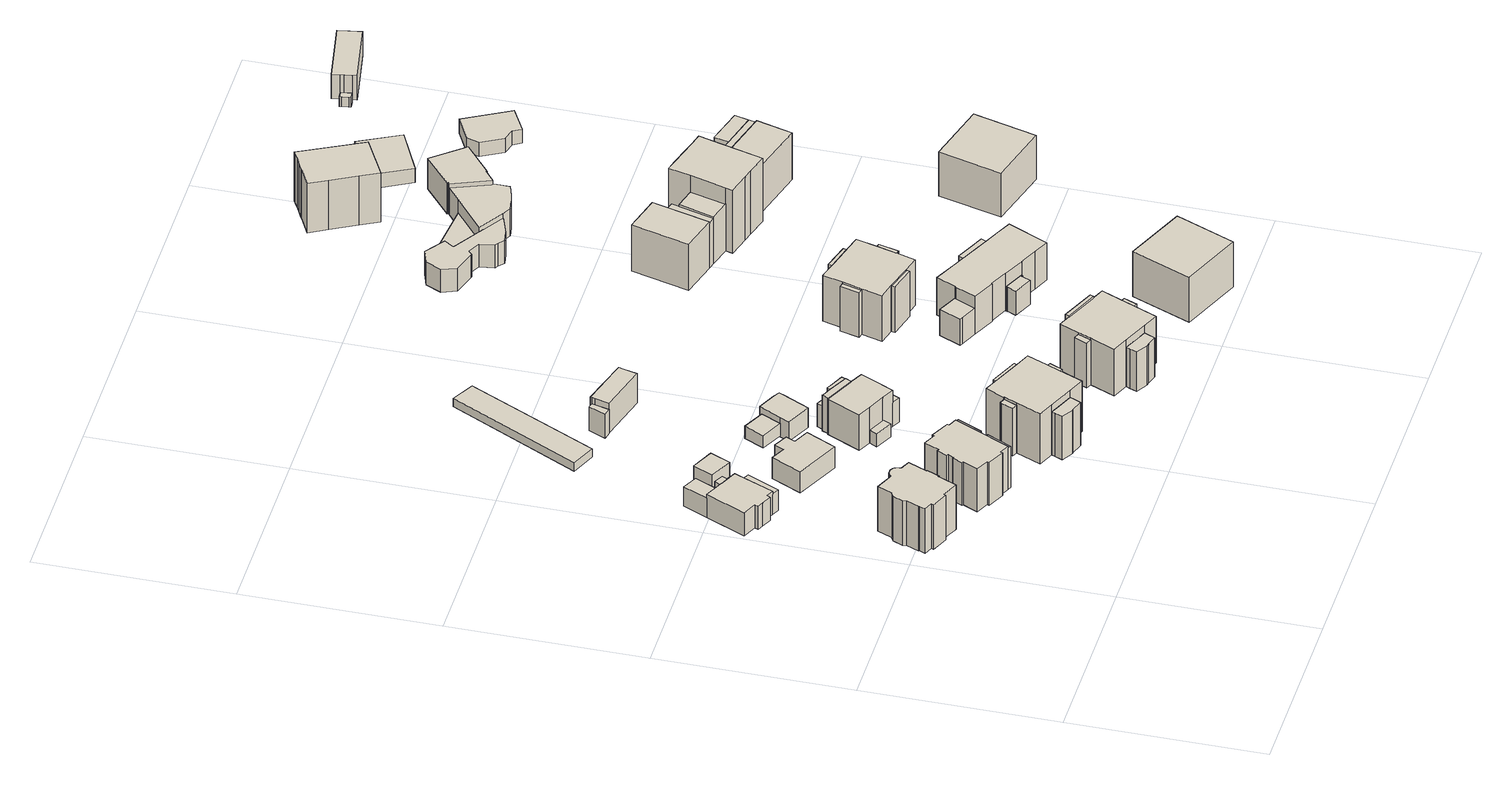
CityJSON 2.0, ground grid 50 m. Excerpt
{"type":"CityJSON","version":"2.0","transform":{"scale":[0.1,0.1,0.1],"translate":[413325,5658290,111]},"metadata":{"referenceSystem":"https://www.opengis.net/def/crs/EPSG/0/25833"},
"CityObjects":{
"building1":{"type":"Building","attributes":{"Dachtyp_tdc":"tdcFreeFormRoof","Gemeindeschluessel":14612000,"Dachneigung":29.51,"QualitaetDacherkennung":68,"Geometrietyp2DReferenz":"3000","measuredHeight":14.37,"function":"31001_9998","roofType":"5000"},"geometry":[{"type":"Solid","lod":"1","boundaries":[[[[0,1,2,3,4,5,6,7,8,9,10,11,12,13,14,15,16,17,18,19,20,21,22,23,24,25,26,27,28,29,30,31,32,33,34,35,36,37,38,39,40,41,42,43,44,45,46,47,48,49,50,51,52,53,54,55,56]],[[57,58,59,60,61,62,63,64,65,66,67,68,69,70,71,72,73,74,75,76,77,78,79,80,81,82,83,84,85,86,87,88,89,90,91,92,93,94,95,96,97,98,99,100,101,102,103,104,105,106,107,108,109,110,111,112,113]],[[56,58,57,0]],[[55,59,58,56]],[[54,60,59,55]],[[53,61,60,54]],[[52,62,61,53]],[[51,63,62,52]],[[50,64,63,51]],[[49,65,64,50]],[[48,66,65,49]],[[47,67,66,48]],[[46,68,67,47]],[[45,69,68,46]],[[44,70,69,45]],[[43,71,70,44]],[[42,72,71,43]],[[41,73,72,42]],[[40,74,73,41]],[[39,75,74,40]],[[38,76,75,39]],[[37,77,76,38]],[[36,78,77,37]],[[35,79,78,36]],[[34,80,79,35]],[[33,81,80,34]],[[32,82,81,33]],[[31,83,82,32]],[[30,84,83,31]],[[29,85,84,30]],[[28,86,85,29]],[[27,87,86,28]],[[26,88,87,27]],[[25,89,88,26]],[[24,90,89,25]],[[23,91,90,24]],[[22,92,91,23]],[[21,93,92,22]],[[20,94,93,21]],[[19,95,94,20]],[[18,96,95,19]],[[17,97,96,18]],[[16,98,97,17]],[[15,99,98,16]],[[14,100,99,15]],[[13,101,100,14]],[[12,102,101,13]],[[11,103,102,12]],[[10,104,103,11]],[[9,105,104,10]],[[8,106,105,9]],[[7,107,106,8]],[[6,108,107,7]],[[5,109,108,6]],[[4,110,109,5]],[[3,111,110,4]],[[2,112,111,3]],[[1,113,112,2]],[[0,57,113,1]]]]}]},
"building2":{"type":"Building","attributes":{"name":"Kraszewski-Museum","Gemeindeschluessel":14612000,"Geometrietyp2DReferenz":"3000","function":"31001_3034","roofType":"9999"},"children":["building2-1","building2-2","building2-3","building2-4"]},
"building2-1":{"type":"BuildingPart","attributes":{"Dachtyp_tdc":"tdcGableRoof","Dachneigung":18.28,"QualitaetDacherkennung":75,"Geometrietyp2DReferenz":"3000","measuredHeight":6.16,"roofType":"3100"},"parents":["building2"],"geometry":[{"type":"Solid","lod":"1","boundaries":[[[[114,115,116,117]],[[118,119,120,121]],[[117,119,118,114]],[[116,120,119,117]],[[115,121,120,116]],[[114,118,121,115]]]]}]},
"building2-2":{"type":"BuildingPart","attributes":{"Dachtyp_tdc":"tdcGableRoof","Dachneigung":26.79,"QualitaetDacherkennung":53,"Geometrietyp2DReferenz":"3000","measuredHeight":6.87,"roofType":"3100"},"parents":["building2"],"geometry":[{"type":"Solid","lod":"1","boundaries":[[[[122,123,124,125]],[[126,127,128,129]],[[125,127,126,122]],[[124,128,127,125]],[[123,129,128,124]],[[122,126,129,123]]]]}]},
"building2-3":{"type":"BuildingPart","attributes":{"Dachtyp_tdc":"tdcGableRoof","Dachneigung":18.6,"QualitaetDacherkennung":83,"Geometrietyp2DReferenz":"3000","measuredHeight":6.96,"roofType":"3100"},"parents":["building2"],"geometry":[{"type":"Solid","lod":"1","boundaries":[[[[130,131,132,133]],[[134,135,136,137]],[[133,135,134,130]],[[132,136,135,133]],[[131,137,136,132]],[[130,134,137,131]]]]}]},
"building2-4":{"type":"BuildingPart","attributes":{"Dachtyp_tdc":"tdcGableRoof","Dachneigung":29.35,"QualitaetDacherkennung":58,"Geometrietyp2DReferenz":"3000","measuredHeight":8.42,"roofType":"3100"},"parents":["building2"],"geometry":[{"type":"Solid","lod":"1","boundaries":[[[[138,139,140,141,142,143,144,145,146,147,148,149,150,151]],[[152,118,121,126,153,129,154,137,136,155,156,157,158,159]],[[151,118,152,138]],[[150,121,118,151]],[[149,126,121,150]],[[148,153,126,149]],[[147,129,153,148]],[[146,154,129,147]],[[145,137,154,146]],[[144,136,137,145]],[[143,155,136,144]],[[142,156,155,143]],[[141,157,156,142]],[[140,158,157,141]],[[139,159,158,140]],[[138,152,159,139]]]]}]},
"building3":{"type":"Building","attributes":{"Gemeindeschluessel":14612000,"Geometrietyp2DReferenz":"3000","function":"31001_9998","roofType":"9999"},"children":["building3-1","building3-2","building3-3"]},
"building3-1":{"type":"BuildingPart","attributes":{"Dachtyp_tdc":"tdcPolyFlatRoof","Dachneigung":15.01,"QualitaetDacherkennung":55,"Geometrietyp2DReferenz":"3000","measuredHeight":12.33,"roofType":"2100"},"parents":["building3"],"geometry":[{"type":"Solid","lod":"1","boundaries":[[[[160,161,162,163]],[[164,165,166,167]],[[163,165,164,160]],[[162,166,165,163]],[[161,167,166,162]],[[160,164,167,161]]]]}]},
"building3-2":{"type":"BuildingPart","attributes":{"Dachtyp_tdc":"tdcPolyFlatRoof","Dachneigung":16.15,"QualitaetDacherkennung":57,"Geometrietyp2DReferenz":"3000","measuredHeight":12.35,"roofType":"2100"},"parents":["building3"],"geometry":[{"type":"Solid","lod":"1","boundaries":[[[[168,169,170,171]],[[172,173,174,175]],[[171,173,172,168]],[[170,174,173,171]],[[169,175,174,170]],[[168,172,175,169]]]]}]},
"building3-3":{"type":"BuildingPart","attributes":{"Dachtyp_tdc":"tdcHipRoof","Dachneigung":10.01,"QualitaetDacherkennung":80,"Geometrietyp2DReferenz":"3000","measuredHeight":13.24,"roofType":"3200"},"parents":["building3"],"geometry":[{"type":"Solid","lod":"1","boundaries":[[[[176,177,178,179,180,181,182,183,184,185,186,187,188,189,190,191,192,193,194,195,196,197]],[[174,198,199,200,201,202,203,204,205,206,207,208,209,210,211,212,213,214,215,165,164,175]],[[197,198,174,176]],[[196,199,198,197]],[[195,200,199,196]],[[194,201,200,195]],[[193,202,201,194]],[[192,203,202,193]],[[191,204,203,192]],[[190,205,204,191]],[[189,206,205,190]],[[188,207,206,189]],[[187,208,207,188]],[[186,209,208,187]],[[185,210,209,186]],[[184,211,210,185]],[[183,212,211,184]],[[182,213,212,183]],[[181,214,213,182]],[[180,215,214,181]],[[179,165,215,180]],[[178,164,165,179]],[[177,175,164,178]],[[176,174,175,177]]]]}]},
"building4":{"type":"Building","attributes":{"Dachtyp_tdc":"tdcFreeFormRoof","Gemeindeschluessel":14612000,"Dachneigung":25.83,"QualitaetDacherkennung":80,"Geometrietyp2DReferenz":"3000","measuredHeight":4.92,"function":"31001_9998","roofType":"5000"},"geometry":[{"type":"Solid","lod":"1","boundaries":[[[[216,217,218,219,220]],[[221,222,223,224,225]],[[220,222,221,216]],[[219,223,222,220]],[[218,224,223,219]],[[217,225,224,218]],[[216,221,225,217]]]]}]},
"building5":{"type":"Building","attributes":{"Dachtyp_tdc":"tdcPolyFlatRoof","Gemeindeschluessel":14612000,"Dachneigung":0,"QualitaetDacherkennung":79,"Geometrietyp2DReferenz":"3000","measuredHeight":6.13,"function":"31001_9998","roofType":"1000"},"geometry":[{"type":"Solid","lod":"1","boundaries":[[[[226,227,228,229,230,231,232,233]],[[234,235,236,237,238,239,240,241]],[[233,235,234,226]],[[232,236,235,233]],[[231,237,236,232]],[[230,238,237,231]],[[229,239,238,230]],[[228,240,239,229]],[[227,241,240,228]],[[226,234,241,227]]]]}]},
"building6":{"type":"Building","attributes":{"Dachtyp_tdc":"tdcGableRoof","Gemeindeschluessel":14612000,"Dachneigung":69.87,"QualitaetDacherkennung":7,"Geometrietyp2DReferenz":"3000","measuredHeight":12.23,"function":"31001_9998","roofType":"3100"},"geometry":[{"type":"Solid","lod":"1","boundaries":[[[[242,243,244,245]],[[246,247,248,249]],[[245,247,246,242]],[[244,248,247,245]],[[243,249,248,244]],[[242,246,249,243]]]]}]},
"building7":{"type":"Building","attributes":{"Gemeindeschluessel":14612000,"Geometrietyp2DReferenz":"3000","function":"31001_9998","roofType":"9999"},"children":["building7-1","building7-2","building7-3","building7-4","building7-5"]},
"building7-1":{"type":"BuildingPart","attributes":{"Dachtyp_tdc":"tdcPolyFlatRoof","Dachneigung":5.68,"QualitaetDacherkennung":52,"Geometrietyp2DReferenz":"3000","measuredHeight":14.23,"roofType":"2100"},"parents":["building7"],"geometry":[{"type":"Solid","lod":"1","boundaries":[[[[250,251,252,253,254,255]],[[256,257,258,259,260,261]],[[255,257,256,250]],[[254,258,257,255]],[[253,259,258,254]],[[252,260,259,253]],[[251,261,260,252]],[[250,256,261,251]]]]}]},
"building7-2":{"type":"BuildingPart","attributes":{"Dachtyp_tdc":"tdcPolyFlatRoof","Dachneigung":5.21,"QualitaetDacherkennung":61,"Geometrietyp2DReferenz":"3000","measuredHeight":14.22,"roofType":"2100"},"parents":["building7"],"geometry":[{"type":"Solid","lod":"1","boundaries":[[[[262,263,264,265]],[[266,267,268,269]],[[264,267,266,265]],[[263,268,267,264]],[[262,269,268,263]],[[265,266,269,262]]]]}]},
"building7-3":{"type":"BuildingPart","attributes":{"Dachtyp_tdc":"tdcGableRoof","Dachneigung":17.17,"QualitaetDacherkennung":29,"Geometrietyp2DReferenz":"3000","measuredHeight":15.24,"roofType":"3100"},"parents":["building7"],"geometry":[{"type":"Solid","lod":"1","boundaries":[[[[270,271,272,273]],[[274,275,276,277]],[[273,275,274,270]],[[272,276,275,273]],[[271,277,276,272]],[[270,274,277,271]]]]}]},
"building7-4":{"type":"BuildingPart","attributes":{"Dachtyp_tdc":"tdcFreeFormRoof","Dachneigung":48.38,"QualitaetDacherkennung":7,"Geometrietyp2DReferenz":"3000","measuredHeight":14.64,"roofType":"5000"},"parents":["building7"],"geometry":[{"type":"Solid","lod":"1","boundaries":[[[[278,279,280,281,282,283,284,285,286,287]],[[288,289,290,291,292,293,294,295,296,297]],[[287,289,288,278]],[[286,290,289,287]],[[285,291,290,286]],[[284,292,291,285]],[[283,293,292,284]],[[282,294,293,283]],[[281,295,294,282]],[[280,296,295,281]],[[279,297,296,280]],[[278,288,297,279]]]]}]},
"building7-5":{"type":"BuildingPart","attributes":{"Dachtyp_tdc":"tdcTentRoof","Dachneigung":14.59,"QualitaetDacherkennung":62,"Geometrietyp2DReferenz":"3000","measuredHeight":15.88,"roofType":"3500"},"parents":["building7"],"geometry":[{"type":"Solid","lod":"1","boundaries":[[[[298,299,300,301,302,303,304,305,306,307,308,309,310]],[[256,311,274,277,312,266,269,313,290,288,314,258,257]],[[310,311,256,298]],[[309,274,311,310]],[[308,277,274,309]],[[307,312,277,308]],[[306,266,312,307]],[[305,269,266,306]],[[304,313,269,305]],[[303,290,313,304]],[[302,288,290,303]],[[301,314,288,302]],[[300,258,314,301]],[[299,257,258,300]],[[298,256,257,299]]]]}]},
"building8":{"type":"Building","attributes":{"Dachtyp_tdc":"tdcGableRoof","Gemeindeschluessel":14612000,"Dachneigung":16.46,"QualitaetDacherkennung":18,"Geometrietyp2DReferenz":"3000","measuredHeight":4.87,"function":"31001_9998","roofType":"3100"},"geometry":[{"type":"Solid","lod":"1","boundaries":[[[[315,316,317,318]],[[319,320,321,322]],[[318,320,319,315]],[[317,321,320,318]],[[316,322,321,317]],[[315,319,322,316]]]]}]},
"building9":{"type":"Building","attributes":{"Dachtyp_tdc":"tdcPolyFlatRoof","Gemeindeschluessel":14612000,"Dachneigung":3.78,"QualitaetDacherkennung":59,"Geometrietyp2DReferenz":"3000","measuredHeight":2.61,"function":"31001_2463","roofType":"2100"},"geometry":[{"type":"Solid","lod":"1","boundaries":[[[[323,324,325,326]],[[327,328,329,330]],[[326,328,327,323]],[[325,329,328,326]],[[324,330,329,325]],[[323,327,330,324]]]]}]},
"building10":{"type":"Building","attributes":{"Gemeindeschluessel":14612000,"Geometrietyp2DReferenz":"3000","function":"31001_9998","roofType":"9999"},"children":["building10-1","building10-2","building10-3","building10-4","building10-5"]},
"building10-1":{"type":"BuildingPart","attributes":{"Dachtyp_tdc":"tdcPolyFlatRoof","Dachneigung":13.36,"QualitaetDacherkennung":49,"Geometrietyp2DReferenz":"3000","measuredHeight":7.29,"roofType":"2100"},"parents":["building10"],"geometry":[{"type":"Solid","lod":"1","boundaries":[[[[331,332,333,334,335]],[[336,337,338,339,340]],[[334,336,340,335]],[[333,337,336,334]],[[332,338,337,333]],[[331,339,338,332]],[[335,340,339,331]]]]}]},
"building10-2":{"type":"BuildingPart","attributes":{"Dachtyp_tdc":"tdcFreeFormRoof","Dachneigung":46.64,"QualitaetDacherkennung":21,"Geometrietyp2DReferenz":"3000","measuredHeight":11.03,"roofType":"5000"},"parents":["building10"],"geometry":[{"type":"Solid","lod":"1","boundaries":[[[[341,342,343,344,345,346,347,348]],[[349,350,351,352,353,354,355,356]],[[347,350,349,348]],[[346,351,350,347]],[[345,352,351,346]],[[344,353,352,345]],[[343,354,353,344]],[[342,355,354,343]],[[341,356,355,342]],[[348,349,356,341]]]]}]},
"building10-3":{"type":"BuildingPart","attributes":{"Dachtyp_tdc":"tdcHipRoof","Dachneigung":20.39,"QualitaetDacherkennung":47,"Geometrietyp2DReferenz":"3000","measuredHeight":11.4,"roofType":"3200"},"parents":["building10"],"geometry":[{"type":"Solid","lod":"1","boundaries":[[[[357,342,341,348,358,359,360,361,362]],[[340,339,363,364,365,349,356,355,366]],[[361,339,340,362]],[[360,363,339,361]],[[359,364,363,360]],[[358,365,364,359]],[[348,349,365,358]],[[341,356,349,348]],[[342,355,356,341]],[[357,366,355,342]],[[362,340,366,357]]]]}]},
"building10-4":{"type":"BuildingPart","attributes":{"Dachtyp_tdc":"tdcPolyFlatRoof","Dachneigung":19.41,"QualitaetDacherkennung":34,"Geometrietyp2DReferenz":"3000","measuredHeight":10.51,"roofType":"2100"},"parents":["building10"],"geometry":[{"type":"Solid","lod":"1","boundaries":[[[[367,368,369,370,371]],[[372,373,374,354,353]],[[371,373,372,367]],[[370,374,373,371]],[[369,354,374,370]],[[368,353,354,369]],[[367,372,353,368]]]]}]},
"building10-5":{"type":"BuildingPart","attributes":{"Dachtyp_tdc":"tdcFreeFormRoof","Dachneigung":51.35,"QualitaetDacherkennung":6,"Geometrietyp2DReferenz":"3000","measuredHeight":4.57,"roofType":"5000"},"parents":["building10"],"geometry":[{"type":"Solid","lod":"1","boundaries":[[[[375,376,377,378]],[[363,379,380,364]],[[378,379,363,375]],[[377,380,379,378]],[[376,364,380,377]],[[375,363,364,376]]]]}]},
"building11":{"type":"Building","attributes":{"Dachtyp_tdc":"tdcGableRoof","Gemeindeschluessel":14612000,"Dachneigung":64.81,"QualitaetDacherkennung":3,"Geometrietyp2DReferenz":"3000","measuredHeight":12.89,"function":"31001_9998","roofType":"3100"},"geometry":[{"type":"Solid","lod":"1","boundaries":[[[[381,382,383,384,385,386,387]],[[388,389,390,391,392,393,394]],[[387,389,388,381]],[[386,390,389,387]],[[385,391,390,386]],[[384,392,391,385]],[[383,393,392,384]],[[382,394,393,383]],[[381,388,394,382]]]]}]},
"building12":{"type":"Building","attributes":{"Dachtyp_tdc":"tdcFreeFormRoof","Gemeindeschluessel":14612000,"Dachneigung":28.33,"QualitaetDacherkennung":78,"Geometrietyp2DReferenz":"3000","measuredHeight":6.81,"function":"31001_9998","roofType":"5000"},"geometry":[{"type":"Solid","lod":"1","boundaries":[[[[395,396,397,398,399,400,401]],[[402,403,404,405,406,407,408]],[[401,403,402,395]],[[400,404,403,401]],[[399,405,404,400]],[[398,406,405,399]],[[397,407,406,398]],[[396,408,407,397]],[[395,402,408,396]]]]}]},
"building13":{"type":"Building","attributes":{"Dachtyp_tdc":"tdcPolyFlatRoof","Gemeindeschluessel":14612000,"Dachneigung":0,"QualitaetDacherkennung":22,"Geometrietyp2DReferenz":"3000","measuredHeight":6.88,"function":"31001_9998","roofType":"1000"},"geometry":[{"type":"Solid","lod":"1","boundaries":[[[[409,410,411,412,413]],[[414,415,416,417,418]],[[413,415,414,409]],[[412,416,415,413]],[[411,417,416,412]],[[410,418,417,411]],[[409,414,418,410]]]]}]},
"building14":{"type":"Building","attributes":{"Gemeindeschluessel":14612000,"Geometrietyp2DReferenz":"3000","function":"31001_9998","roofType":"9999"},"children":["building14-1","building14-2","building14-3","building14-4","building14-5"]},
"building14-1":{"type":"BuildingPart","attributes":{"Dachtyp_tdc":"tdcPolyFlatRoof","Dachneigung":14.17,"QualitaetDacherkennung":16,"Geometrietyp2DReferenz":"3000","measuredHeight":15.29,"roofType":"2100"},"parents":["building14"],"geometry":[{"type":"Solid","lod":"1","boundaries":[[[[419,420,421,422]],[[423,424,425,426]],[[422,424,423,419]],[[421,425,424,422]],[[420,426,425,421]],[[419,423,426,420]]]]}]},
"building14-2":{"type":"BuildingPart","attributes":{"Dachtyp_tdc":"tdcPolyFlatRoof","Dachneigung":6.36,"QualitaetDacherkennung":60,"Geometrietyp2DReferenz":"3000","measuredHeight":13.27,"roofType":"2100"},"parents":["building14"],"geometry":[{"type":"Solid","lod":"1","boundaries":[[[[427,428,429,430]],[[431,432,433,434]],[[429,432,431,430]],[[428,433,432,429]],[[427,434,433,428]],[[430,431,434,427]]]]}]},
"building14-3":{"type":"BuildingPart","attributes":{"Dachtyp_tdc":"tdcFreeFormRoof","Dachneigung":21.48,"QualitaetDacherkennung":7,"Geometrietyp2DReferenz":"3000","measuredHeight":12.63,"roofType":"5000"},"parents":["building14"],"geometry":[{"type":"Solid","lod":"1","boundaries":[[[[435,436,437,438,439,440,441,442,443]],[[444,445,446,447,448,449,450,451,452]],[[443,445,444,435]],[[442,446,445,443]],[[441,447,446,442]],[[440,448,447,441]],[[439,449,448,440]],[[438,450,449,439]],[[437,451,450,438]],[[436,452,451,437]],[[435,444,452,436]]]]}]},
"building14-4":{"type":"BuildingPart","attributes":{"Dachtyp_tdc":"tdcPolyFlatRoof","Dachneigung":6.03,"QualitaetDacherkennung":62,"Geometrietyp2DReferenz":"3000","measuredHeight":13.26,"roofType":"2100"},"parents":["building14"],"geometry":[{"type":"Solid","lod":"1","boundaries":[[[[453,454,455,456]],[[457,458,459,460]],[[456,458,457,453]],[[455,459,458,456]],[[454,460,459,455]],[[453,457,460,454]]]]}]},
"building14-5":{"type":"BuildingPart","attributes":{"Dachtyp_tdc":"tdcTentRoof","Dachneigung":13.04,"QualitaetDacherkennung":62,"Geometrietyp2DReferenz":"3000","measuredHeight":14.89,"roofType":"3500"},"parents":["building14"],"geometry":[{"type":"Solid","lod":"1","boundaries":[[[[461,462,463,464,465,466,467,468,469,470,471,472]],[[434,473,426,425,474,459,458,475,447,445,476,431]],[[472,473,434,461]],[[471,426,473,472]],[[470,425,426,471]],[[469,474,425,470]],[[468,459,474,469]],[[467,458,459,468]],[[466,475,458,467]],[[465,447,475,466]],[[464,445,447,465]],[[463,476,445,464]],[[462,431,476,463]],[[461,434,431,462]]]]}]},
"building15":{"type":"Building","attributes":{"Gemeindeschluessel":14612000,"Geometrietyp2DReferenz":"3000","function":"31001_9998","roofType":"9999"},"children":["building15-1","building15-2","building15-3","building15-4","building15-5"]},
"building15-1":{"type":"BuildingPart","attributes":{"Dachtyp_tdc":"tdcPolyFlatRoof","Dachneigung":31.79,"QualitaetDacherkennung":45,"Geometrietyp2DReferenz":"3000","measuredHeight":13.58,"roofType":"2100"},"parents":["building15"],"geometry":[{"type":"Solid","lod":"1","boundaries":[[[[477,478,479,480,481]],[[482,483,484,485,486]],[[480,483,482,481]],[[479,484,483,480]],[[478,485,484,479]],[[477,486,485,478]],[[481,482,486,477]]]]}]},
"building15-2":{"type":"BuildingPart","attributes":{"Dachtyp_tdc":"tdcPolyFlatRoof","Dachneigung":32.88,"QualitaetDacherkennung":16,"Geometrietyp2DReferenz":"3000","measuredHeight":13.66,"roofType":"2100"},"parents":["building15"],"geometry":[{"type":"Solid","lod":"1","boundaries":[[[[487,488,489,490]],[[491,492,493,494]],[[490,492,491,487]],[[489,493,492,490]],[[488,494,493,489]],[[487,491,494,488]]]]}]},
"building15-3":{"type":"BuildingPart","attributes":{"Dachtyp_tdc":"tdcTentRoof","Dachneigung":14.29,"QualitaetDacherkennung":63,"Geometrietyp2DReferenz":"3000","measuredHeight":14.53,"roofType":"3500"},"parents":["building15"],"geometry":[{"type":"Solid","lod":"1","boundaries":[[[[495,496,497,498,499,500,501,502,503,504,505,506,507,508]],[[492,509,482,486,485,510,511,512,513,514,515,516,517,493]],[[507,509,492,508]],[[506,482,509,507]],[[505,486,482,506]],[[504,485,486,505]],[[503,510,485,504]],[[502,511,510,503]],[[501,512,511,502]],[[500,513,512,501]],[[499,514,513,500]],[[498,515,514,499]],[[497,516,515,498]],[[496,517,516,497]],[[495,493,517,496]],[[508,492,493,495]]]]}]},
"building15-4":{"type":"BuildingPart","attributes":{"Dachtyp_tdc":"tdcPolyFlatRoof","Dachneigung":42.14,"QualitaetDacherkennung":49,"Geometrietyp2DReferenz":"3000","measuredHeight":13.66,"roofType":"2100"},"parents":["building15"],"geometry":[{"type":"Solid","lod":"1","boundaries":[[[[518,519,520,521]],[[515,522,523,516]],[[521,522,515,518]],[[520,523,522,521]],[[519,516,523,520]],[[518,515,516,519]]]]}]},
"building15-5":{"type":"BuildingPart","attributes":{"Dachtyp_tdc":"tdcPolyFlatRoof","Dachneigung":19.56,"QualitaetDacherkennung":23,"Geometrietyp2DReferenz":"3000","measuredHeight":13.58,"roofType":"2100"},"parents":["building15"],"geometry":[{"type":"Solid","lod":"1","boundaries":[[[[524,525,526,527]],[[528,512,511,529]],[[527,512,528,524]],[[526,511,512,527]],[[525,529,511,526]],[[524,528,529,525]]]]}]},
"building16":{"type":"Building","attributes":{"Gemeindeschluessel":14612000,"Geometrietyp2DReferenz":"3000","function":"31001_9998","roofType":"9999"},"children":["building16-1","building16-2","building16-3","building16-4"]},
"building16-1":{"type":"BuildingPart","attributes":{"Dachtyp_tdc":"tdcPolyFlatRoof","Dachneigung":9.78,"QualitaetDacherkennung":51,"Geometrietyp2DReferenz":"3000","measuredHeight":7.41,"roofType":"2100"},"parents":["building16"],"geometry":[{"type":"Solid","lod":"1","boundaries":[[[[530,531,532,533,534,535,536,537]],[[538,539,540,541,542,543,544,545]],[[537,539,538,530]],[[536,540,539,537]],[[535,541,540,536]],[[534,542,541,535]],[[533,543,542,534]],[[532,544,543,533]],[[531,545,544,532]],[[530,538,545,531]]]]}]},
"building16-2":{"type":"BuildingPart","attributes":{"Dachtyp_tdc":"tdcHipAndGableRoof","Dachneigung":11.68,"QualitaetDacherkennung":52,"Geometrietyp2DReferenz":"3000","measuredHeight":11.62,"roofType":"5000"},"parents":["building16"],"geometry":[{"type":"Solid","lod":"1","boundaries":[[[[546,547,548,549,550,551,552,553,554,555,556,557,558,559,560,561]],[[542,541,562,563,564,565,566,567,568,569,570,571,572,573,574,575]],[[561,541,542,546]],[[560,562,541,561]],[[559,563,562,560]],[[558,564,563,559]],[[557,565,564,558]],[[556,566,565,557]],[[555,567,566,556]],[[554,568,567,555]],[[553,569,568,554]],[[552,570,569,553]],[[551,571,570,552]],[[550,572,571,551]],[[549,573,572,550]],[[548,574,573,549]],[[547,575,574,548]],[[546,542,575,547]]]]}]},
"building16-3":{"type":"BuildingPart","attributes":{"Dachtyp_tdc":"tdcGableRoof","Dachneigung":10.17,"QualitaetDacherkennung":43,"Geometrietyp2DReferenz":"3000","measuredHeight":11.23,"roofType":"3100"},"parents":["building16"],"geometry":[{"type":"Solid","lod":"1","boundaries":[[[[576,577,578,579,580,581,582]],[[583,569,584,585,586,587,570]],[[582,569,583,576]],[[581,584,569,582]],[[580,585,584,581]],[[579,586,585,580]],[[578,587,586,579]],[[577,570,587,578]],[[576,583,570,577]]]]}]},
"building16-4":{"type":"BuildingPart","attributes":{"Dachtyp_tdc":"tdcGableRoof","Dachneigung":10.95,"QualitaetDacherkennung":11,"Geometrietyp2DReferenz":"3000","measuredHeight":8.51,"roofType":"3100"},"parents":["building16"],"geometry":[{"type":"Solid","lod":"1","boundaries":[[[[588,589,590,591,592,593]],[[594,595,596,597,567,565]],[[593,595,594,588]],[[592,596,595,593]],[[591,597,596,592]],[[590,567,597,591]],[[589,565,567,590]],[[588,594,565,589]]]]}]},
"building17":{"type":"Building","attributes":{"Dachtyp_tdc":"tdcTentRoof","Gemeindeschluessel":14612000,"Dachneigung":16.14,"QualitaetDacherkennung":69,"Geometrietyp2DReferenz":"3000","measuredHeight":14.57,"function":"31001_9998","roofType":"3500"},"geometry":[{"type":"Solid","lod":"1","boundaries":[[[[598,599,600,601]],[[602,603,604,605]],[[601,603,602,598]],[[600,604,603,601]],[[599,605,604,600]],[[598,602,605,599]]]]}]},
"building18":{"type":"Building","attributes":{"name":"Freie Waldorfschule Dresden","Gemeindeschluessel":14612000,"Geometrietyp2DReferenz":"3000","function":"31001_3021","roofType":"9999"},"children":["building18-1","building18-2","building18-3","building18-4"]},
"building18-1":{"type":"BuildingPart","attributes":{"Dachtyp_tdc":"tdcCutTentRoof","Dachneigung":12.97,"QualitaetDacherkennung":52,"Geometrietyp2DReferenz":"3000","measuredHeight":9.99,"roofType":"9999"},"parents":["building18"],"geometry":[{"type":"Solid","lod":"1","boundaries":[[[[606,607,608,609,610,611,612,613,614,615]],[[616,617,618,619,620,621,622,623,624,625]],[[615,617,616,606]],[[614,618,617,615]],[[613,619,618,614]],[[612,620,619,613]],[[611,621,620,612]],[[610,622,621,611]],[[609,623,622,610]],[[608,624,623,609]],[[607,625,624,608]],[[606,616,625,607]]]]}]},
"building18-2":{"type":"BuildingPart","attributes":{"Dachtyp_tdc":"tdcFreeFormRoof","Dachneigung":15.98,"QualitaetDacherkennung":32,"Geometrietyp2DReferenz":"3000","measuredHeight":9.41,"roofType":"5000"},"parents":["building18"],"geometry":[{"type":"Solid","lod":"1","boundaries":[[[[626,627,628,629,630,631,632,633,634,635]],[[636,637,638,639,640,641,642,620,619,643]],[[635,637,636,626]],[[634,638,637,635]],[[633,639,638,634]],[[632,640,639,633]],[[631,641,640,632]],[[630,642,641,631]],[[629,620,642,630]],[[628,619,620,629]],[[627,643,619,628]],[[626,636,643,627]]]]}]},
"building18-3":{"type":"BuildingPart","attributes":{"Dachtyp_tdc":"tdcFreeFormRoof","Dachneigung":13.75,"QualitaetDacherkennung":16,"Geometrietyp2DReferenz":"3000","measuredHeight":8.75,"roofType":"5000"},"parents":["building18"],"geometry":[{"type":"Solid","lod":"1","boundaries":[[[[644,645,646,647,648,649,650,651,652,653,654,655,656,657,658,659]],[[660,661,662,663,664,665,666,667,668,669,640,670,671,672,673,674]],[[659,661,660,644]],[[658,662,661,659]],[[657,663,662,658]],[[656,664,663,657]],[[655,665,664,656]],[[654,666,665,655]],[[653,667,666,654]],[[652,668,667,653]],[[651,669,668,652]],[[650,640,669,651]],[[649,670,640,650]],[[648,671,670,649]],[[647,672,671,648]],[[646,673,672,647]],[[645,674,673,646]],[[644,660,674,645]]]]}]},
"building18-4":{"type":"BuildingPart","attributes":{"Dachtyp_tdc":"tdcPolyFlatRoof","Dachneigung":0,"QualitaetDacherkennung":41,"Geometrietyp2DReferenz":"3000","measuredHeight":4.04,"roofType":"1000"},"parents":["building18"],"geometry":[{"type":"Solid","lod":"1","boundaries":[[[[675,676,677,678,679]],[[641,668,667,680,642]],[[679,668,641,675]],[[678,667,668,679]],[[677,680,667,678]],[[676,642,680,677]],[[675,641,642,676]]]]}]},
"building19":{"type":"Building","attributes":{"name":"Freie Waldorfschule Dresden","Gemeindeschluessel":14612000,"Geometrietyp2DReferenz":"3000","function":"31001_3021","roofType":"9999"},"children":["building19-1","building19-2","building19-3","building19-4","building19-5","building19-6","building19-7","building19-8"]},
"building19-1":{"type":"BuildingPart","attributes":{"Dachtyp_tdc":"tdcCutTentRoof","Dachneigung":32.96,"QualitaetDacherkennung":78,"Geometrietyp2DReferenz":"3000","measuredHeight":20.42,"roofType":"9999"},"parents":["building19"],"geometry":[{"type":"Solid","lod":"1","boundaries":[[[[681,682,683,684,685,686,687,688,689,690,691,692]],[[693,694,695,696,697,698,699,700,701,702,703,704]],[[692,694,693,681]],[[691,695,694,692]],[[690,696,695,691]],[[689,697,696,690]],[[688,698,697,689]],[[687,699,698,688]],[[686,700,699,687]],[[685,701,700,686]],[[684,702,701,685]],[[683,703,702,684]],[[682,704,703,683]],[[681,693,704,682]]]]}]},
"building19-2":{"type":"BuildingPart","attributes":{"Dachtyp_tdc":"tdcGableRoof","Dachneigung":25,"QualitaetDacherkennung":57,"Geometrietyp2DReferenz":"3000","measuredHeight":14.85,"roofType":"3100"},"parents":["building19"],"geometry":[{"type":"Solid","lod":"1","boundaries":[[[[705,706,707,708,709]],[[710,711,712,713,714]],[[709,711,710,705]],[[708,712,711,709]],[[707,713,712,708]],[[706,714,713,707]],[[705,710,714,706]]]]}]},
"building19-3":{"type":"BuildingPart","attributes":{"Dachtyp_tdc":"tdcGableRoof","Dachneigung":28.77,"QualitaetDacherkennung":64,"Geometrietyp2DReferenz":"3000","measuredHeight":15.07,"roofType":"3100"},"parents":["building19"],"geometry":[{"type":"Solid","lod":"1","boundaries":[[[[715,716,717,718]],[[702,701,719,720]],[[718,701,702,715]],[[717,719,701,718]],[[716,720,719,717]],[[715,702,720,716]]]]}]},
"building19-4":{"type":"BuildingPart","attributes":{"Dachtyp_tdc":"tdcHipAndGableRoof","Dachneigung":28.54,"QualitaetDacherkennung":67,"Geometrietyp2DReferenz":"3000","measuredHeight":15.05,"roofType":"5000"},"parents":["building19"],"geometry":[{"type":"Solid","lod":"1","boundaries":[[[[721,722,723,724,725]],[[695,714,713,726,696]],[[725,714,695,721]],[[724,713,714,725]],[[723,726,713,724]],[[722,696,726,723]],[[721,695,696,722]]]]}]},
"building19-5":{"type":"BuildingPart","attributes":{"Dachtyp_tdc":"tdcHipRoof","Dachneigung":24.34,"QualitaetDacherkennung":44,"Geometrietyp2DReferenz":"3000","measuredHeight":13.82,"roofType":"3200"},"parents":["building19"],"geometry":[{"type":"Solid","lod":"1","boundaries":[[[[727,728,729,730]],[[731,732,712,711]],[[730,732,731,727]],[[729,712,732,730]],[[728,711,712,729]],[[727,731,711,728]]]]}]},
"building19-6":{"type":"BuildingPart","attributes":{"Dachtyp_tdc":"tdcGableRoof","Dachneigung":28.07,"QualitaetDacherkennung":64,"Geometrietyp2DReferenz":"3000","measuredHeight":15.05,"roofType":"3100"},"parents":["building19"],"geometry":[{"type":"Solid","lod":"1","boundaries":[[[[733,734,735,736,737]],[[738,720,719,739,740]],[[737,720,738,733]],[[736,719,720,737]],[[735,739,719,736]],[[734,740,739,735]],[[733,738,740,734]]]]}]},
"building19-7":{"type":"BuildingPart","attributes":{"Dachtyp_tdc":"tdcFreeFormRoof","Dachneigung":33.21,"QualitaetDacherkennung":24,"Geometrietyp2DReferenz":"3000","measuredHeight":17.4,"roofType":"5000"},"parents":["building19"],"geometry":[{"type":"Solid","lod":"1","boundaries":[[[[741,742,743,744]],[[704,745,746,693]],[[744,745,704,741]],[[743,746,745,744]],[[742,693,746,743]],[[741,704,693,742]]]]}]},
"building19-8":{"type":"BuildingPart","attributes":{"Dachtyp_tdc":"tdcCutTentRoof","Dachneigung":26.59,"QualitaetDacherkennung":57,"Geometrietyp2DReferenz":"3000","measuredHeight":14.57,"roofType":"9999"},"parents":["building19"],"geometry":[{"type":"Solid","lod":"1","boundaries":[[[[747,748,749,750]],[[739,751,752,753]],[[750,751,739,747]],[[749,752,751,750]],[[748,753,752,749]],[[747,739,753,748]]]]}]},
"building20":{"type":"Building","attributes":{"Dachtyp_tdc":"tdcHipRoof","Gemeindeschluessel":14612000,"Dachneigung":33.39,"QualitaetDacherkennung":67,"Geometrietyp2DReferenz":"3000","measuredHeight":16.56,"function":"31001_9998","roofType":"3200"},"geometry":[{"type":"Solid","lod":"1","boundaries":[[[[754,755,756,757,758,759,760,761,762,763,764]],[[765,766,767,768,769,770,771,772,773,774,775]],[[764,766,765,754]],[[763,767,766,764]],[[762,768,767,763]],[[761,769,768,762]],[[760,770,769,761]],[[759,771,770,760]],[[758,772,771,759]],[[757,773,772,758]],[[756,774,773,757]],[[755,775,774,756]],[[754,765,775,755]]]]}]},
"building21":{"type":"Building","attributes":{"Dachtyp_tdc":"tdcTentRoof","Gemeindeschluessel":14612000,"Dachneigung":14.31,"QualitaetDacherkennung":69,"Geometrietyp2DReferenz":"3000","measuredHeight":13.99,"function":"31001_9998","roofType":"3500"},"geometry":[{"type":"Solid","lod":"1","boundaries":[[[[776,777,778,779]],[[780,781,782,783]],[[779,781,780,776]],[[778,782,781,779]],[[777,783,782,778]],[[776,780,783,777]]]]}]},
"building22":{"type":"Building","attributes":{"Dachtyp_tdc":"tdcGableRoof","Gemeindeschluessel":14612000,"Dachneigung":15.94,"QualitaetDacherkennung":59,"Geometrietyp2DReferenz":"3000","measuredHeight":5.23,"function":"31001_9998","roofType":"3100"},"geometry":[{"type":"Solid","lod":"1","boundaries":[[[[784,785,786,787]],[[788,789,790,791]],[[787,789,788,784]],[[786,790,789,787]],[[785,791,790,786]],[[784,788,791,785]]]]}]},
"building23":{"type":"Building","attributes":{"Dachtyp_tdc":"tdcFreeFormRoof","Gemeindeschluessel":14612000,"Dachneigung":19.77,"QualitaetDacherkennung":67,"Geometrietyp2DReferenz":"3000","measuredHeight":5.55,"function":"31001_9998","roofType":"5000"},"geometry":[{"type":"Solid","lod":"1","boundaries":[[[[792,793,794,795,796,797,798]],[[799,800,801,802,803,804,805]],[[798,800,799,792]],[[797,801,800,798]],[[796,802,801,797]],[[795,803,802,796]],[[794,804,803,795]],[[793,805,804,794]],[[792,799,805,793]]]]}]},
"building24":{"type":"Building","attributes":{"Dachtyp_tdc":"tdcPolyFlatRoof","Gemeindeschluessel":14612000,"Dachneigung":9.03,"QualitaetDacherkennung":40,"Geometrietyp2DReferenz":"3000","measuredHeight":3,"function":"31001_9998","roofType":"2100"},"geometry":[{"type":"Solid","lod":"1","boundaries":[[[[806,807,808,809,810,811]],[[812,813,814,815,816,817]],[[811,813,812,806]],[[810,814,813,811]],[[809,815,814,810]],[[808,816,815,809]],[[807,817,816,808]],[[806,812,817,807]]]]}]},
"building25":{"type":"Building","attributes":{"Dachtyp_tdc":"tdcGableRoof","Gemeindeschluessel":14612000,"Dachneigung":23.81,"QualitaetDacherkennung":52,"Geometrietyp2DReferenz":"3000","measuredHeight":7.69,"function":"31001_9998","roofType":"3100"},"geometry":[{"type":"Solid","lod":"1","boundaries":[[[[818,819,820,821,822,823,824,825]],[[826,827,828,829,830,831,832,833]],[[825,827,826,818]],[[824,828,827,825]],[[823,829,828,824]],[[822,830,829,823]],[[821,831,830,822]],[[820,832,831,821]],[[819,833,832,820]],[[818,826,833,819]]]]}]}
},
"vertices":[
[101,603,144],[85,565,144],[73,558,144],[62,533,144],[64,524,144],[50,491,144],[52,490,144],[45,474,144],[67,465,144],[65,459,144],[108,440,144],[111,446,144],[153,427,144],[174,475,144],[176,474,144],[190,506,144],[188,507,144],[209,556,144],[184,567,144],[184,569,144],[184,570,144],[184,571,144],[184,573,144],[184,574,144],[183,576,144],[183,577,144],[183,578,144],[182,580,144],[181,581,144],[181,582,144],[180,583,144],[179,585,144],[178,586,144],[177,587,144],[175,587,144],[174,588,144],[173,589,144],[172,590,144],[170,590,144],[169,591,144],[167,591,144],[166,591,144],[165,591,144],[163,591,144],[162,591,144],[160,591,144],[159,591,144],[157,590,144],[156,590,144],[155,589,144],[153,589,144],[152,588,144],[151,587,144],[150,586,144],[149,585,144],[148,584,144],[147,583,144],[101,603,13],[147,583,13],[148,584,13],[149,585,13],[150,586,13],[151,587,13],[152,588,13],[153,589,13],[155,589,13],[156,590,13],[157,590,13],[159,591,13],[160,591,13],[162,591,13],[163,591,13],[165,591,13],[166,591,13],[167,591,13],[169,591,13],[170,590,13],[172,590,13],[173,589,13],[174,588,13],[175,587,13],[177,587,13],[178,586,13],[179,585,13],[180,583,13],[181,582,13],[181,581,13],[182,580,13],[183,578,13],[183,577,13],[183,576,13],[184,574,13],[184,573,13],[184,571,13],[184,570,13],[184,569,13],[184,567,13],[209,556,13],[188,507,13],[190,506,13],[176,474,13],[174,475,13],[153,427,13],[111,446,13],[108,440,13],[65,459,13],[67,465,13],[45,474,13],[52,490,13],[50,491,13],[64,524,13],[62,533,13],[73,558,13],[85,565,13],
[56,1006,67],[95,988,67],[124,1050,67],[85,1069,67],[56,1006,10],[85,1069,10],[124,1050,10],[95,988,10],
[106,983,74],[130,971,74],[138,989,74],[115,1001,74],[106,983,10],[115,1001,10],[138,989,10],[130,971,10],
[163,932,71],[142,943,71],[106,858,71],[124,850,71],[163,932,10],[124,850,10],[106,858,10],[142,943,10],
[9,903,78],[45,886,78],[41,877,78],[57,870,78],[82,858,78],[87,867,78],[106,858,78],[142,943,78],[150,962,78],[130,971,78],[106,982,78],[106,983,78],[95,988,78],[56,1006,78],[9,903,10],[106,982,10],[150,962,10],[87,867,10],[82,858,10],[57,870,10],[41,877,10],[45,886,10],
[381,431,128],[389,427,128],[419,490,128],[411,494,128],[381,431,6],[411,494,6],[419,490,6],[389,427,6],
[380,408,128],[372,412,128],[342,349,128],[350,345,128],[380,408,6],[350,345,6],[342,349,6],[372,412,6],
[342,349,132],[372,412,132],[381,431,132],[411,494,132],[388,504,132],[390,509,132],[341,533,132],[339,528,132],[308,542,132],[290,504,132],[286,506,132],[274,480,132],[278,478,132],[270,462,132],[267,464,132],[254,438,132],[258,436,132],[240,398,132],[273,382,132],[271,377,132],[315,356,132],[317,361,132],[317,361,6],[315,356,6],[271,377,6],[273,382,6],[240,398,6],[258,436,6],[254,438,6],[267,464,6],[270,462,6],[278,478,6],[274,480,6],[286,506,6],[290,504,6],[308,542,6],[339,528,6],[341,533,6],[390,509,6],[388,504,6],
[162,1019,55],[219,992,55],[237,1032,55],[242,1043,55],[185,1070,55],[162,1019,13],[185,1070,13],[242,1043,13],[237,1032,13],[219,992,13],
[199,816,75],[312,761,75],[350,838,75],[310,857,75],[321,881,75],[285,899,75],[273,875,75],[236,893,75],[199,816,13],[236,893,13],[273,875,13],[285,899,13],[321,881,13],[310,857,13],[350,838,13],[312,761,13],
[243,1289,136],[255,1334,136],[242,1338,136],[222,1294,136],[243,1289,66],[222,1294,66],[242,1338,66],[255,1334,66],
[496,399,147],[483,404,147],[481,401,147],[469,371,147],[482,365,147],[497,398,147],[496,399,6],[497,398,6],[482,365,6],[469,371,6],[481,401,6],[483,404,6],
[629,301,147],[643,295,147],[658,329,147],[644,335,147],[644,335,6],[658,329,6],[643,295,6],[629,301,6],
[555,432,152],[628,400,152],[632,409,152],[558,441,152],[555,432,6],[558,441,6],[632,409,6],[628,400,6],
[496,283,133],[492,274,133],[484,255,133],[513,237,133],[515,237,133],[548,227,133],[557,246,133],[560,255,133],[561,255,133],[527,269,133],[496,283,6],[527,269,6],[561,255,6],[560,255,6],[557,246,6],[548,227,6],[515,237,6],[513,237,6],[484,255,6],[492,274,6],
[496,399,154],[497,398,154],[482,365,154],[455,301,154],[496,283,154],[561,255,154],[602,237,154],[629,301,154],[644,335,154],[665,385,154],[628,400,154],[555,432,154],[518,448,154],[518,448,6],[665,385,6],[602,237,6],[455,301,6],
[364,992,54],[339,941,54],[394,914,54],[419,965,54],[364,992,18],[419,965,18],[394,914,18],[339,941,18],
[278,1676,70],[106,1339,70],[170,1312,70],[336,1645,70],[278,1676,46],[336,1645,46],[170,1312,46],[106,1339,46],
[502,669,83],[522,659,83],[540,696,83],[531,700,83],[520,705,83],[531,700,13],[540,696,13],[522,659,13],[502,669,13],[520,705,13],
[435,808,118],[512,772,118],[520,788,118],[472,812,118],[447,823,118],[444,825,118],[436,808,118],[434,809,118],[434,809,13],[436,808,13],[444,825,13],[447,823,13],[472,812,13],[520,788,13],[512,772,13],[435,808,13],
[544,756,118],[392,722,118],[425,706,118],[470,685,118],[502,669,118],[520,705,118],[470,685,13],[425,706,13],[392,722,13],[544,756,13],
[477,822,116],[472,812,116],[520,788,116],[525,799,116],[495,813,116],[477,822,13],[495,813,13],[525,799,13],
[470,685,52],[425,706,52],[415,686,52],[460,664,52],[460,664,13],[415,686,13],
[253,1327,154],[243,1289,154],[371,1254,154],[381,1292,154],[384,1303,154],[256,1338,154],[255,1334,154],[253,1327,67],[255,1334,67],[256,1338,67],[384,1303,67],[381,1292,67],[371,1254,67],[243,1289,67],
[382,891,73],[445,860,73],[479,928,73],[485,940,73],[469,949,73],[422,971,73],[394,914,73],[382,891,15],[394,914,15],[422,971,15],[469,949,15],[485,940,15],[479,928,15],[445,860,15],
[447,823,83],[472,812,83],[477,822,83],[480,828,83],[455,840,83],[447,823,14],[455,840,14],[480,828,14],[477,822,14],[472,812,14],
[813,332,176],[810,322,176],[897,284,176],[901,294,176],[813,332,35],[901,294,35],[897,284,35],[810,322,35],
[758,286,167],[745,292,167],[730,258,167],[744,252,167],[744,252,35],[730,258,35],[745,292,35],[758,286,35],
[754,161,151],[746,142,151],[776,124,151],[784,122,151],[810,115,151],[818,133,151],[822,142,151],[798,153,151],[758,170,151],[754,161,35],[758,170,35],[798,153,35],[822,142,35],[818,133,35],[810,115,35],[784,122,35],[776,124,35],[746,142,35],
[905,183,167],[919,216,167],[905,222,167],[891,189,167],[905,183,35],[891,189,35],[905,222,35],[919,216,35],
[758,286,173],[744,252,173],[716,188,173],[758,170,173],[822,142,173],[863,125,173],[891,189,173],[905,222,173],[927,272,173],[897,284,173],[810,322,173],[780,335,173],[780,335,35],[927,272,35],[863,125,35],[716,188,35],
[869,756,233],[870,756,233],[882,753,233],[895,804,233],[883,807,233],[883,807,101],[895,804,101],[882,753,101],[870,756,101],[869,756,101],
[856,880,235],[788,899,235],[786,889,235],[854,871,235],[856,880,101],[854,871,101],[786,889,101],[788,899,101],
[786,889,236],[743,901,236],[729,849,236],[715,799,236],[715,798,236],[701,746,236],[744,735,236],[812,716,236],[855,705,236],[870,756,236],[869,756,236],[883,807,236],[897,859,236],[854,871,236],[897,859,101],[855,705,101],[812,716,101],[744,735,101],[701,746,101],[715,798,101],[715,799,101],[729,849,101],[743,901,101],
[715,799,232],[729,849,232],[716,852,232],[703,802,232],[703,802,101],[716,852,101],
[742,725,235],[810,707,235],[812,716,235],[744,735,235],[742,725,101],[810,707,101],
[879,469,170],[929,446,170],[938,469,170],[941,468,170],[943,471,170],[890,495,170],[889,492,170],[890,492,170],[879,469,99],[890,492,99],[889,492,99],[890,495,99],[943,471,99],[941,468,99],[938,469,99],[929,446,99],
[943,471,209],[943,472,209],[989,450,209],[1029,432,209],[1077,535,209],[1038,554,209],[1004,569,209],[893,621,209],[835,648,209],[812,598,209],[810,595,209],[786,543,209],[843,516,209],[844,518,209],[891,497,209],[890,495,209],[891,497,99],[844,518,99],[843,516,99],[786,543,99],[810,595,99],[812,598,99],[835,648,99],[893,621,99],[1004,569,99],[1038,554,99],[1077,535,99],[1029,432,99],[989,450,99],[943,472,99],
[969,585,204],[1004,569,204],[1012,586,204],[976,602,204],[935,621,204],[928,605,204],[893,621,204],[969,585,99],[928,605,99],[935,621,99],[976,602,99],[1012,586,99],
[741,563,175],[786,543,175],[812,598,175],[767,619,175],[760,622,175],[735,566,175],[741,563,99],[735,566,99],[760,622,99],[767,619,99],
[1137,8,212],[1201,160,212],[1043,227,212],[979,74,212],[1137,8,79],[979,74,79],[1043,227,79],[1201,160,79],
[1027,1831,228],[1026,1833,228],[963,1909,228],[961,1912,228],[880,1845,228],[882,1843,228],[878,1839,228],[915,1743,228],[945,1767,228],[946,1765,228],[1027,1831,137],[946,1765,137],[945,1767,137],[915,1743,137],[878,1839,137],[882,1843,137],[880,1845,137],[961,1912,137],[963,1909,137],[1026,1833,137],
[917,1701,217],[918,1734,217],[915,1743,217],[878,1839,217],[838,1807,217],[747,1733,217],[813,1692,217],[833,1680,217],[862,1685,217],[885,1691,217],[917,1701,137],[885,1691,137],[862,1685,137],[833,1680,137],[813,1692,137],[747,1733,137],[838,1807,137],[918,1734,137],
[667,1738,204],[699,1722,204],[706,1684,204],[714,1678,204],[728,1666,204],[760,1672,204],[813,1692,204],[751,1730,204],[675,1777,204],[692,1802,204],[641,1838,204],[602,1824,204],[583,1784,204],[597,1746,204],[655,1729,204],[658,1728,204],[667,1738,137],[658,1728,137],[655,1729,137],[597,1746,137],[583,1784,137],[602,1824,137],[641,1838,137],[692,1802,137],[675,1777,137],[751,1730,137],[760,1672,137],[728,1666,137],[714,1678,137],[706,1684,137],[699,1722,137],
[747,1733,178],[838,1807,178],[705,1820,178],[692,1802,178],[675,1777,178],[705,1820,137],
[1074,1303,302],[1005,1322,302],[970,1332,302],[955,1275,302],[930,1183,302],[925,1165,302],[982,1149,302],[1007,1143,302],[1062,1128,302],[1067,1146,302],[1092,1238,302],[1108,1294,302],[1074,1303,116],[1108,1294,116],[1092,1238,116],[1067,1146,116],[1062,1128,116],[1007,1143,116],[982,1149,116],[925,1165,116],[930,1183,116],[955,1275,116],[970,1332,116],[1005,1322,116],
[1152,1243,249],[1147,1223,249],[1260,1193,249],[1265,1213,249],[1171,1238,249],[1152,1243,116],[1171,1238,116],[1265,1213,116],[1260,1193,116],[1147,1223,116],
[955,1275,254],[901,1289,254],[876,1198,254],[930,1183,254],[876,1198,116],[901,1289,116],
[1092,1238,254],[1067,1146,254],[1235,1101,254],[1260,1193,254],[1147,1223,254],[1235,1101,116],
[1181,1276,248],[1171,1238,248],[1265,1213,248],[1275,1250,248],[1181,1276,116],[1275,1250,116],
[906,1308,249],[886,1314,249],[856,1203,249],[876,1198,249],[901,1289,249],[906,1308,116],[856,1203,116],[886,1314,116],
[1005,1322,289],[1074,1303,289],[1076,1312,289],[1008,1331,289],[1008,1331,116],[1076,1312,116],
[856,1203,252],[896,1352,252],[800,1378,252],[760,1229,252],[760,1229,116],[800,1378,116],[896,1352,116],
[721,2143,287],[746,2097,287],[780,2032,287],[804,1986,287],[912,2044,287],[832,2202,287],[825,2198,287],[807,2188,287],[792,2180,287],[777,2172,287],[771,2169,287],[721,2143,142],[771,2169,142],[777,2172,142],[792,2180,142],[807,2188,142],[825,2198,142],[832,2202,142],[912,2044,142],[804,1986,142],[780,2032,142],[746,2097,142],
[1252,751,251],[1209,588,251],[1371,545,251],[1415,708,251],[1252,751,122],[1415,708,122],[1371,545,122],[1209,588,122],
[912,2044,190],[964,1944,190],[1083,2002,190],[1029,2107,190],[912,2044,148],[1029,2107,148],[1083,2002,148],[964,1944,148],
[1139,1771,181],[1171,1762,181],[1184,1741,181],[1249,1777,181],[1185,1894,181],[1119,1859,181],[1109,1826,181],[1139,1771,140],[1109,1826,140],[1119,1859,140],[1185,1894,140],[1249,1777,140],[1184,1741,140],[1171,1762,140],
[1167,2156,209],[1168,2150,209],[1185,2153,209],[1180,2180,209],[1163,2178,209],[1164,2172,209],[1167,2156,181],[1164,2172,181],[1163,2178,181],[1180,2180,181],[1185,2153,181],[1168,2150,181],
[1185,2153,261],[1187,2141,261],[1355,2171,261],[1350,2201,261],[1345,2231,261],[1176,2201,261],[1180,2180,261],[1182,2171,261],[1185,2153,190],[1182,2171,190],[1180,2180,190],[1176,2201,190],[1345,2231,190],[1350,2201,190],[1355,2171,190],[1187,2141,190]
]}
